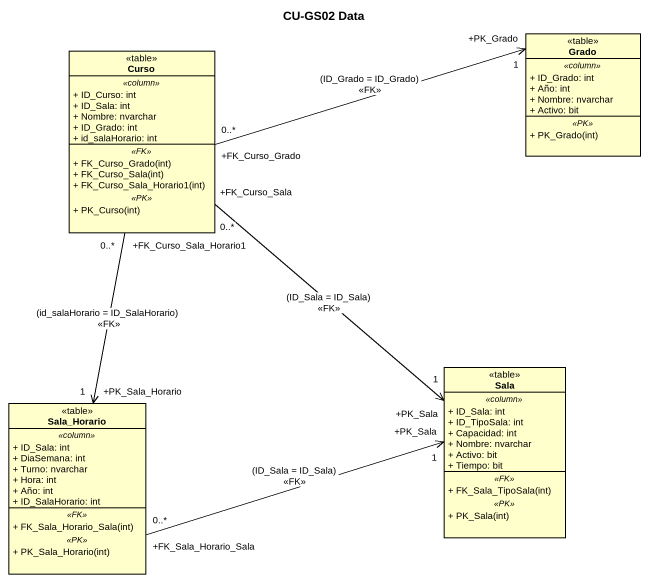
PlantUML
@startuml
title CU-GS02 Data
hide circle
hide empty members
skinparam classAttributeIconSize 0
class Curso <<table>> {
  .. <<column>> ..
  + ID_Curso: int
  + ID_Sala: int
  + Nombre: nvarchar
  + ID_Grado: int
  + id_salaHorario: int
  .. <<FK>> ..
  + FK_Curso_Grado(int)
  + FK_Curso_Sala(int)
  + FK_Curso_Sala_Horario1(int)
  .. <<PK>> ..
  + PK_Curso(int)
}
class Grado <<table>> {
  .. <<column>> ..
  + ID_Grado: int
  + Año: int
  + Nombre: nvarchar
  + Activo: bit
  .. <<PK>> ..
  + PK_Grado(int)
}
class Sala_Horario <<table>> {
  .. <<column>> ..
  + ID_Sala: int
  + DiaSemana: int
  + Turno: nvarchar
  + Hora: int
  + Año: int
  + ID_SalaHorario: int
  .. <<FK>> ..
  + FK_Sala_Horario_Sala(int)
  .. <<PK>> ..
  + PK_Sala_Horario(int)
}
class Sala <<table>> {
  .. <<column>> ..
  + ID_Sala: int
  + ID_TipoSala: int
  + Capacidad: int
  + Nombre: nvarchar
  + Activo: bit
  + Tiempo: bit
  .. <<FK>> ..
  + FK_Sala_TipoSala(int)
  .. <<PK>> ..
  + PK_Sala(int)
}
Curso "+FK_Curso_Grado\n0..*" -right-> "+PK_Grado\n1" Grado : (ID_Grado = ID_Grado)\n<<FK>>
Curso "+FK_Curso_Sala_Horario1\n0..*" --> "+PK_Sala_Horario\n1" Sala_Horario : (id_salaHorario = ID_SalaHorario)\n<<FK>>
Curso "+FK_Curso_Sala\n0..*" --> "+PK_Sala\n1" Sala : (ID_Sala = ID_Sala)\n<<FK>>
Sala_Horario "+FK_Sala_Horario_Sala\n0..*" -right-> "+PK_Sala\n1" Sala : (ID_Sala = ID_Sala)\n<<FK>>
@enduml
